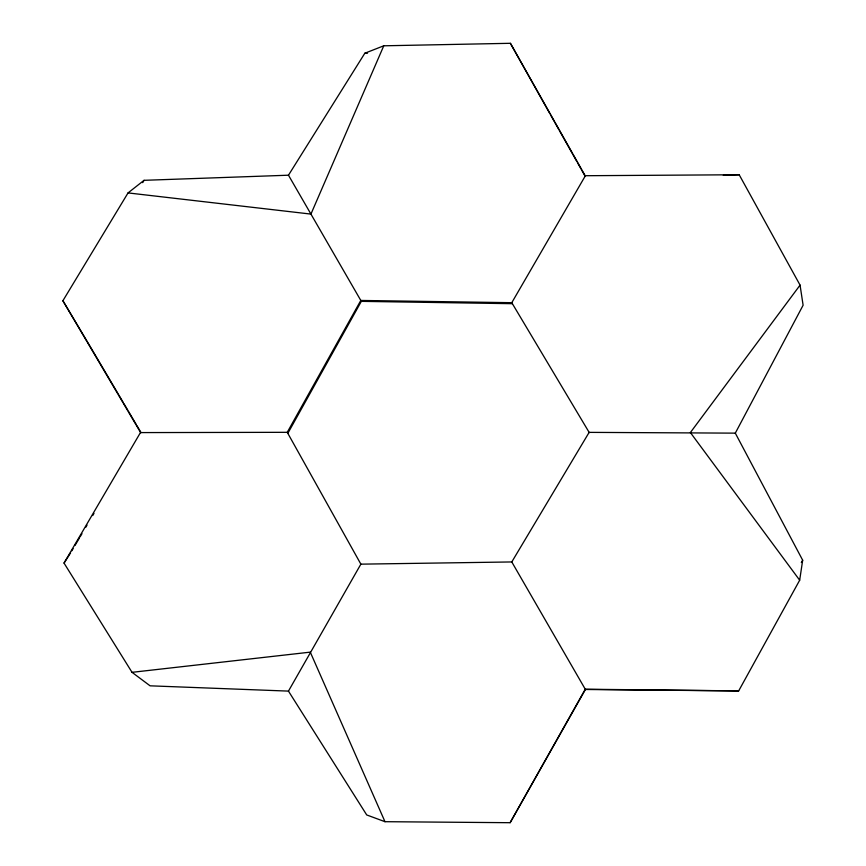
<?xml version="1.0" encoding="UTF-8"?>
<svg xmlns="http://www.w3.org/2000/svg" width="866" height="866" viewBox="0 0 866 866"><rect width="100%" height="100%" fill="white"/><g stroke="black" fill="none" stroke-linecap="round" stroke-linejoin="round"><path stroke-width="1.3" d="M735.299 433.141L589.14 432.372L511.784 561.947L585.416 689.488L738.676 690.895L799.675 580.209L802.674 560.215L735.299 433.141L803.107 305.243L800.065 285.13L739.185 174.748L585.405 175.711L511.784 302.689L512.358 303.695L361.328 301.357L288.475 175.203L144.048 180.323L128.049 192.912L62.893 300.751L140.757 432.794M585.448 176.22L510.399 43.3L383.768 45.801L310.937 214.097L128.049 192.912M589.302 432.654L511.784 302.689L360.797 300.448L287.252 432.318L287.837 433.325L361.328 301.357M288.454 691.111L360.873 564.156L287.252 432.318L140.444 432.589L64.03 563.084L132.033 672.33L150.089 685.818L288.454 691.111L366.719 814.949L384.98 821.693L510.128 822.7L585.416 689.488M510.128 822.7L585.264 689.217L738.676 690.895M801.331 562.554L802.674 560.215M142.706 182.65L144.048 180.323M71.835 550.798L73.101 548.665M75.006 545.461L79.434 537.981M80.062 536.909L81.967 533.705M85.756 527.297L87.022 525.153M92.716 515.541L93.983 513.397M288.475 175.203L364.835 53.227L383.768 45.801M64.03 563.084L68.122 556.741M68.522 556.113L69.756 554.208M70.168 553.569L70.568 552.941M800.065 285.13L690.386 432.545L799.675 580.209M132.033 672.33L310.277 652.141L384.98 821.693M739.185 174.748L723.316 175.365M360.873 564.156L511.784 561.947M364.835 53.227L367.52 53.227M62.893 300.751L86.903 340.988M87.553 342.081L118.068 393.716M118.718 394.809L123.253 402.506M123.903 403.599L127.8 410.192M128.449 411.285L136.243 424.47M136.893 425.574L140.79 432.166M511.784 302.689L512.326 303.63M549.921 113.782L510.399 43.3M550.549 114.886L554.294 121.532M554.911 122.636L558.657 129.283M559.284 130.387L572.394 153.639M573.021 154.743L576.756 161.379M577.384 162.494L581.129 169.13M581.757 170.245L584.875 175.776"/></g></svg>
